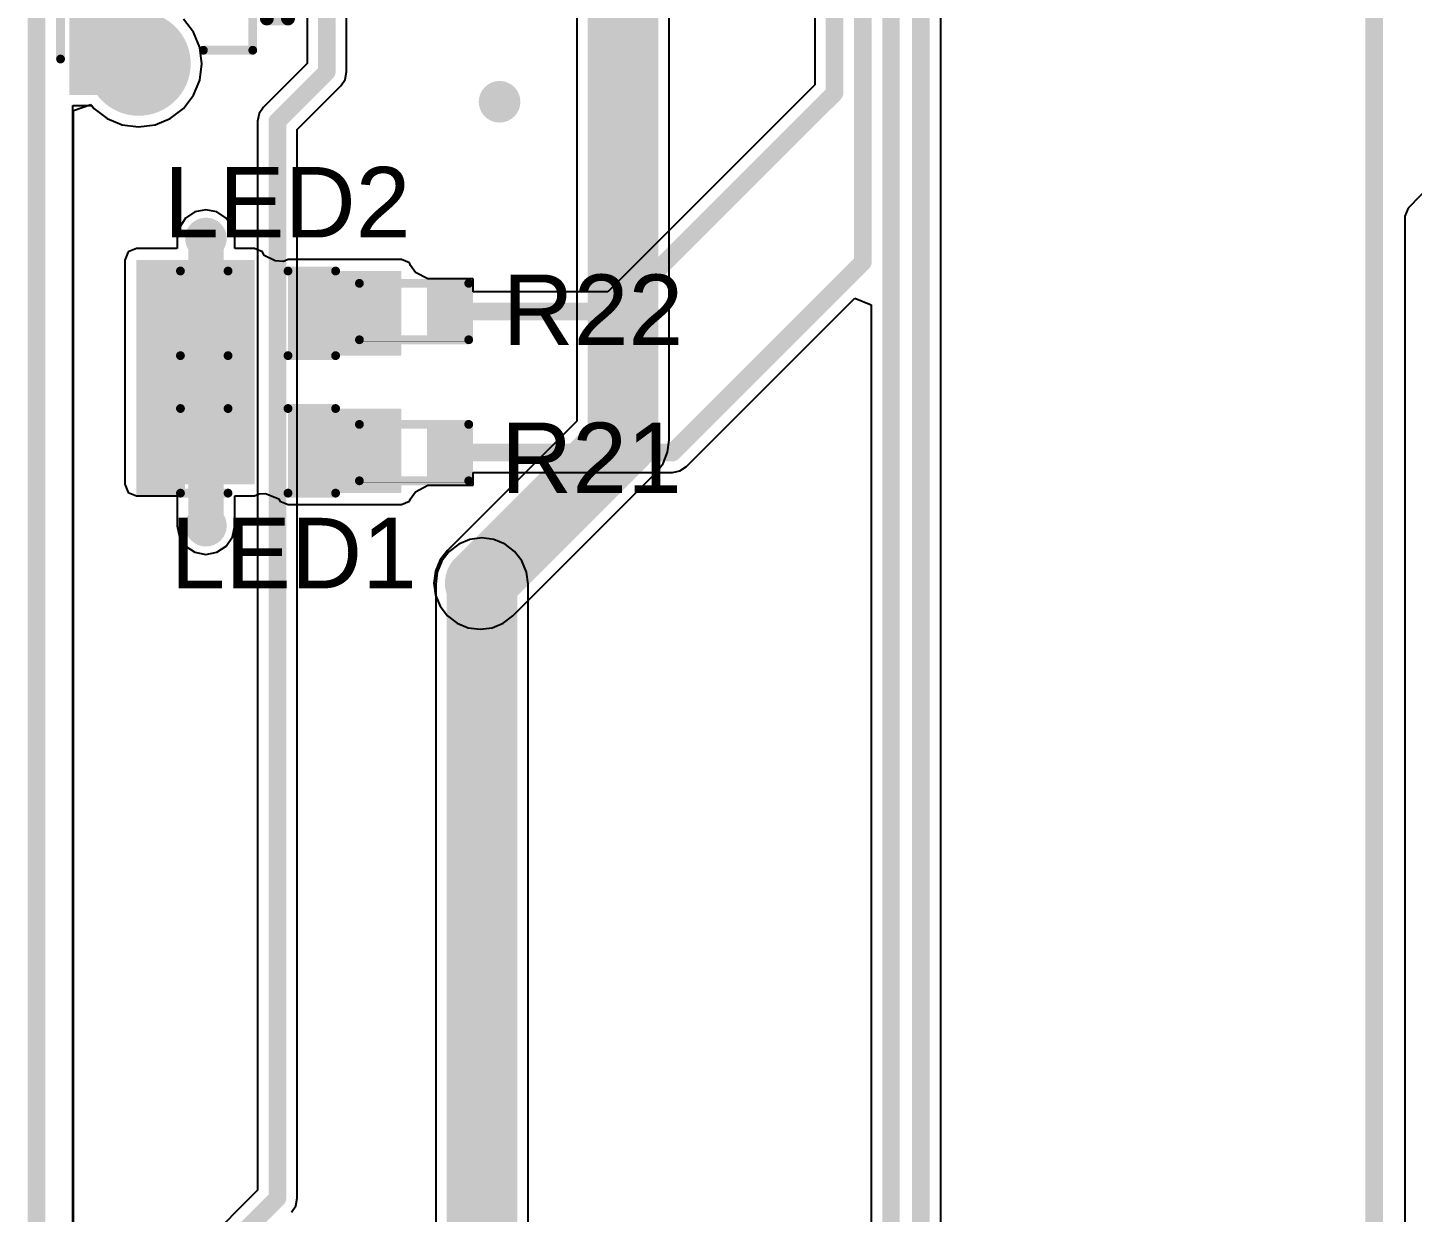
# Model space of a CAD drawing. Header units: millimetres. Extents: x -0.15 to 3.79, y -0.54 to 3.26.
# Drawn here: x -0.153 to 0.633, y 0.14 to 0.812 of the extents above; entities that cross this region are included whole.
import ezdxf

# ---------------------------------------------------------------- set-up
doc = ezdxf.new("R2010")
doc.units = ezdxf.units.MM
doc.header["$MEASUREMENT"] = 0
for name, color, linetype in [('BottomLayer', 5, 'Continuous'), ('BottomSolder', 6, 'Continuous'), ('Mechanical1', 6, 'Continuous'), ('Mechanical2', 216, 'Continuous'), ('MultiLayer', 9, 'Continuous'), ('PadHoleLayer', 156, 'Continuous'), ('TopLayer', 1, 'Continuous'), ('TopOverlay', 2, 'Continuous'), ('TopPaste', 8, 'Continuous'), ('TopSolder', 216, 'Continuous'), ('ViaHoleLayer', 16, 'Continuous')]:
    doc.layers.add(name, color=color, linetype=linetype)
doc.styles.add('Arial', font='', dxfattribs={"height": 0.2})
doc.styles.get('Arial').set_extended_font_data('Arial')

# ---------------------------------------------------------------- blocks, each defined once
blk = doc.blocks.new('LED_0603_33')
at = {"layer": 'TopLayer'}
for points in [[(-0.03937, 0.01969), (-0.01969, 0.01969), (-0.01969, -0.01969), (-0.03937, -0.01969)], [(0.01969, 0.01969), (0.03937, 0.01969), (0.03937, -0.01969), (0.01969, -0.01969)]]:
    blk.add_hatch(color=1, dxfattribs=at).paths.add_polyline_path(points)
at = {"layer": 'TopOverlay'}
blk.add_hatch(color=2, dxfattribs=at).paths.add_polyline_path([(0.044, -0.026), (0.069, -0.026), (0.069, 0.026), (0.044, 0.026)])
at = {"layer": 'TopPaste'}
for points in [[(-0.03937, 0.01969), (-0.01969, 0.01969), (-0.01969, -0.01969), (-0.03937, -0.01969)], [(0.01969, 0.01969), (0.03937, 0.01969), (0.03937, -0.01969), (0.01969, -0.01969)]]:
    blk.add_hatch(color=8, dxfattribs=at).paths.add_polyline_path(points)
at = {"layer": 'TopSolder'}
for points in [[(-0.03937, 0.01969), (-0.01969, 0.01969), (-0.01969, -0.01969), (-0.03937, -0.01969)], [(0.01969, 0.01969), (0.03937, 0.01969), (0.03937, -0.01969), (0.01969, -0.01969)]]:
    blk.add_hatch(color=216, dxfattribs=at).paths.add_polyline_path(points)
at = {"layer": 'TopOverlay', "const_width": 0.005}
for points in [[(-0.017, 0.024), (-0.044, 0.024)], [(-0.044, 0.024), (-0.044, -0.024)], [(0.044, 0.024), (0.017, 0.024)], [(0.044, 0.024), (0.044, -0.024)], [(-0.017, -0.024), (-0.044, -0.024)], [(0.044, -0.024), (0.017, -0.024)]]:
    blk.add_lwpolyline(points, dxfattribs=at)
at = {"layer": 'TopOverlay', "const_width": 0.0025}
for points in [[(-0.04525, 0.024, 1), (-0.04275, 0.024, 1)], [(-0.04525, 0.024, 1), (-0.04275, 0.024, 1)], [(-0.01825, 0.024, 1), (-0.01575, 0.024, 1)], [(0.01575, 0.024, 1), (0.01825, 0.024, 1)], [(0.04275, 0.024, 1), (0.04525, 0.024, 1)], [(0.04275, 0.024, 1), (0.04525, 0.024, 1)], [(-0.04525, -0.024, 1), (-0.04275, -0.024, 1)], [(-0.04525, -0.024, 1), (-0.04275, -0.024, 1)], [(-0.01825, -0.024, 1), (-0.01575, -0.024, 1)], [(0.01575, -0.024, 1), (0.01825, -0.024, 1)], [(0.04275, -0.024, 1), (0.04525, -0.024, 1)], [(0.04275, -0.024, 1), (0.04525, -0.024, 1)]]:
    blk.add_lwpolyline(points, format="xyb", close=True, dxfattribs=at)
blk = doc.blocks.new('LED_0603_34')
at = {"layer": 'TopLayer'}
for points in [[(-0.03937, 0.01969), (-0.01969, 0.01969), (-0.01969, -0.01969), (-0.03937, -0.01969)], [(0.01969, 0.01969), (0.03937, 0.01969), (0.03937, -0.01969), (0.01969, -0.01969)]]:
    blk.add_hatch(color=1, dxfattribs=at).paths.add_polyline_path(points)
at = {"layer": 'TopOverlay'}
blk.add_hatch(color=2, dxfattribs=at).paths.add_polyline_path([(0.044, -0.026), (0.069, -0.026), (0.069, 0.026), (0.044, 0.026)])
at = {"layer": 'TopPaste'}
for points in [[(-0.03937, 0.01969), (-0.01969, 0.01969), (-0.01969, -0.01969), (-0.03937, -0.01969)], [(0.01969, 0.01969), (0.03937, 0.01969), (0.03937, -0.01969), (0.01969, -0.01969)]]:
    blk.add_hatch(color=8, dxfattribs=at).paths.add_polyline_path(points)
at = {"layer": 'TopSolder'}
for points in [[(-0.03937, 0.01969), (-0.01969, 0.01969), (-0.01969, -0.01969), (-0.03937, -0.01969)], [(0.01969, 0.01969), (0.03937, 0.01969), (0.03937, -0.01969), (0.01969, -0.01969)]]:
    blk.add_hatch(color=216, dxfattribs=at).paths.add_polyline_path(points)
at = {"layer": 'TopOverlay', "const_width": 0.005}
for points in [[(-0.017, 0.024), (-0.044, 0.024)], [(-0.044, 0.024), (-0.044, -0.024)], [(0.044, 0.024), (0.017, 0.024)], [(0.044, 0.024), (0.044, -0.024)], [(-0.017, -0.024), (-0.044, -0.024)], [(0.044, -0.024), (0.017, -0.024)]]:
    blk.add_lwpolyline(points, dxfattribs=at)
at = {"layer": 'TopOverlay', "const_width": 0.0025}
for points in [[(-0.04525, 0.024, 1), (-0.04275, 0.024, 1)], [(-0.04525, 0.024, 1), (-0.04275, 0.024, 1)], [(-0.01825, 0.024, 1), (-0.01575, 0.024, 1)], [(0.01575, 0.024, 1), (0.01825, 0.024, 1)], [(0.04275, 0.024, 1), (0.04525, 0.024, 1)], [(0.04275, 0.024, 1), (0.04525, 0.024, 1)], [(-0.04525, -0.024, 1), (-0.04275, -0.024, 1)], [(-0.04525, -0.024, 1), (-0.04275, -0.024, 1)], [(-0.01825, -0.024, 1), (-0.01575, -0.024, 1)], [(0.01575, -0.024, 1), (0.01825, -0.024, 1)], [(0.04275, -0.024, 1), (0.04525, -0.024, 1)], [(0.04275, -0.024, 1), (0.04525, -0.024, 1)]]:
    blk.add_lwpolyline(points, format="xyb", close=True, dxfattribs=at)
blk = doc.blocks.new('YTS_B003_2A_78')
at = {"layer": 'BottomLayer'}
h = blk.add_hatch(color=5, dxfattribs=at)
edge = h.paths.add_edge_path()
edge.add_arc((-0.14764, 0.0187), 0.02953, 0, 360)
h = blk.add_hatch(color=5, dxfattribs=at)
edge = h.paths.add_edge_path()
edge.add_arc((0.14764, 0.0187), 0.02953, 0, 360)
at = {"layer": 'BottomSolder'}
h = blk.add_hatch(color=6, dxfattribs=at)
edge = h.paths.add_edge_path()
edge.add_arc((-0.14764, 0.0187), 0.01575, 0, 360)
h = blk.add_hatch(color=6, dxfattribs=at)
edge = h.paths.add_edge_path()
edge.add_arc((0.14764, 0.0187), 0.01575, 0, 360)
h = blk.add_hatch(color=6, dxfattribs=at)
edge = h.paths.add_edge_path()
edge.add_arc((-0.04528, 0.00689), 0.01772, 0, 360)
h = blk.add_hatch(color=6, dxfattribs=at)
edge = h.paths.add_edge_path()
edge.add_arc((0.04528, 0.00689), 0.01772, 0, 360)
at = {"layer": 'MultiLayer'}
h = blk.add_hatch(color=9, dxfattribs=at)
edge = h.paths.add_edge_path()
edge.add_arc((-0.14764, 0.0187), 0.02953, 0, 360)
h = blk.add_hatch(color=9, dxfattribs=at)
edge = h.paths.add_edge_path()
edge.add_arc((0.14764, 0.0187), 0.02953, 0, 360)
at = {"layer": 'PadHoleLayer'}
h = blk.add_hatch(color=156, dxfattribs=at)
edge = h.paths.add_edge_path()
edge.add_arc((-0.14764, 0.0187), 0.01575, 0, 360)
h = blk.add_hatch(color=156, dxfattribs=at)
edge = h.paths.add_edge_path()
edge.add_arc((0.14764, 0.0187), 0.01575, 0, 360)
h = blk.add_hatch(color=156, dxfattribs=at)
edge = h.paths.add_edge_path()
edge.add_arc((-0.04528, 0.00689), 0.01772, 0, 360)
h = blk.add_hatch(color=156, dxfattribs=at)
edge = h.paths.add_edge_path()
edge.add_arc((0.04528, 0.00689), 0.01772, 0, 360)
at = {"layer": 'TopLayer'}
for points in [[(-0.16535, 0.05807), (-0.1063, 0.05807), (-0.1063, 0.03051), (-0.16535, 0.03051)], [(0.1063, 0.05807), (0.16535, 0.05807), (0.16535, 0.03051), (0.1063, 0.03051)], [(-0.05906, -0.06791), (-0.1063, -0.06791), (-0.1063, -0.02067), (-0.05906, -0.02067)], [(0.05906, -0.02067), (0.1063, -0.02067), (0.1063, -0.06791), (0.05906, -0.06791)]]:
    blk.add_hatch(color=1, dxfattribs=at).paths.add_polyline_path(points)
h = blk.add_hatch(color=1, dxfattribs=at)
edge = h.paths.add_edge_path()
edge.add_arc((-0.14764, 0.0187), 0.02953, 0, 360)
h = blk.add_hatch(color=1, dxfattribs=at)
edge = h.paths.add_edge_path()
edge.add_arc((0.14764, 0.0187), 0.02953, 0, 360)
at = {"layer": 'TopPaste'}
for points in [[(-0.16535, 0.05807), (-0.1063, 0.05807), (-0.1063, 0.03051), (-0.16535, 0.03051)], [(0.1063, 0.05807), (0.16535, 0.05807), (0.16535, 0.03051), (0.1063, 0.03051)], [(-0.05906, -0.06791), (-0.1063, -0.06791), (-0.1063, -0.02067), (-0.05906, -0.02067)], [(0.05906, -0.02067), (0.1063, -0.02067), (0.1063, -0.06791), (0.05906, -0.06791)]]:
    blk.add_hatch(color=8, dxfattribs=at).paths.add_polyline_path(points)
at = {"layer": 'TopSolder'}
for points in [[(-0.16535, 0.05807), (-0.1063, 0.05807), (-0.1063, 0.03051), (-0.16535, 0.03051)], [(0.1063, 0.05807), (0.16535, 0.05807), (0.16535, 0.03051), (0.1063, 0.03051)], [(-0.05906, -0.06791), (-0.1063, -0.06791), (-0.1063, -0.02067), (-0.05906, -0.02067)], [(0.05906, -0.02067), (0.1063, -0.02067), (0.1063, -0.06791), (0.05906, -0.06791)]]:
    blk.add_hatch(color=216, dxfattribs=at).paths.add_polyline_path(points)
h = blk.add_hatch(color=216, dxfattribs=at)
edge = h.paths.add_edge_path()
edge.add_arc((-0.14764, 0.0187), 0.01575, 0, 360)
h = blk.add_hatch(color=216, dxfattribs=at)
edge = h.paths.add_edge_path()
edge.add_arc((0.14764, 0.0187), 0.01575, 0, 360)
h = blk.add_hatch(color=216, dxfattribs=at)
edge = h.paths.add_edge_path()
edge.add_arc((-0.04528, 0.00689), 0.01772, 0, 360)
h = blk.add_hatch(color=216, dxfattribs=at)
edge = h.paths.add_edge_path()
edge.add_arc((0.04528, 0.00689), 0.01772, 0, 360)
at = {"layer": 'TopOverlay'}
for points, const_width in [([(-0.145, 0.063), (0.144, 0.063)], 0.005), ([(-0.14, -0.018), (-0.14, -0.046)], 0.005), ([(0.14, -0.018), (0.14, -0.046)], 0.005), ([(-0.14, -0.046), (-0.113, -0.046)], 0.005), ([(0.113, -0.046), (0.14, -0.046)], 0.005), ([(-0.122, -0.054), (-0.116, -0.06)], 0.00787), ([(-0.122, -0.054), (-0.122, -0.066)], 0.00787), ([(-0.116, -0.06), (-0.122, -0.066)], 0.00787)]:
    blk.add_lwpolyline(points, dxfattribs=dict(at, const_width=const_width))
for points, const_width in [([(-0.14625, 0.063, 1), (-0.14375, 0.063, 1)], 0.0025), ([(0.14275, 0.063, 1), (0.14525, 0.063, 1)], 0.0025), ([(-0.14125, -0.018, 1), (-0.13875, -0.018, 1)], 0.0025), ([(0.13875, -0.018, 1), (0.14125, -0.018, 1)], 0.0025), ([(-0.14125, -0.046, 1), (-0.13875, -0.046, 1)], 0.0025), ([(-0.14125, -0.046, 1), (-0.13875, -0.046, 1)], 0.0025), ([(-0.11425, -0.046, 1), (-0.11175, -0.046, 1)], 0.0025), ([(0.11175, -0.046, 1), (0.11425, -0.046, 1)], 0.0025), ([(0.13875, -0.046, 1), (0.14125, -0.046, 1)], 0.0025), ([(0.13875, -0.046, 1), (0.14125, -0.046, 1)], 0.0025), ([(-0.12397, -0.054, 1), (-0.12003, -0.054, 1)], 0.00394), ([(-0.12397, -0.054, 1), (-0.12003, -0.054, 1)], 0.00394), ([(-0.12397, -0.066, 1), (-0.12003, -0.066, 1)], 0.00394), ([(-0.12397, -0.066, 1), (-0.12003, -0.066, 1)], 0.00394), ([(-0.11797, -0.06, 1), (-0.11403, -0.06, 1)], 0.00394), ([(-0.11797, -0.06, 1), (-0.11403, -0.06, 1)], 0.00394)]:
    blk.add_lwpolyline(points, format="xyb", close=True, dxfattribs=dict(at, const_width=const_width))
blk = doc.blocks.new('R___0402_88')
at = {"layer": 'TopLayer'}
for points in [[(-0.0275, -0.0125), (-0.0275, 0.0125), (-0.0095, 0.0125), (-0.0095, -0.0125)], [(0.0095, -0.0125), (0.0095, 0.0125), (0.0275, 0.0125), (0.0275, -0.0125)]]:
    blk.add_hatch(color=1, dxfattribs=at).paths.add_polyline_path(points)
at = {"layer": 'TopPaste'}
for points in [[(-0.0275, -0.0125), (-0.0275, 0.0125), (-0.0095, 0.0125), (-0.0095, -0.0125)], [(0.0095, -0.0125), (0.0095, 0.0125), (0.0275, 0.0125), (0.0275, -0.0125)]]:
    blk.add_hatch(color=8, dxfattribs=at).paths.add_polyline_path(points)
at = {"layer": 'TopSolder'}
for points in [[(-0.02967, -0.01467), (-0.02967, 0.01467), (-0.00733, 0.01467), (-0.00733, -0.01467)], [(0.00733, -0.01467), (0.00733, 0.01467), (0.02967, 0.01467), (0.02967, -0.01467)]]:
    blk.add_hatch(color=216, dxfattribs=at).paths.add_polyline_path(points)
at = {"layer": 'TopOverlay'}
for points, const_width in [([(-0.031, -0.016), (-0.031, 0.016)], 0.005), ([(-0.031, 0.016), (0.031, 0.016)], 0.005), ([(0.031, -0.016), (0.031, 0.016)], 0.005), ([(-0.031, -0.016), (0.031, -0.016)], 0.005), ([(-0.032, -0.017), (0.032, -0.017)], 0.000127)]:
    blk.add_lwpolyline(points, dxfattribs=dict(at, const_width=const_width))
for points, const_width in [([(-0.03225, 0.016, 1), (-0.02975, 0.016, 1)], 0.0025), ([(-0.03225, 0.016, 1), (-0.02975, 0.016, 1)], 0.0025), ([(0.02975, 0.016, 1), (0.03225, 0.016, 1)], 0.0025), ([(0.02975, 0.016, 1), (0.03225, 0.016, 1)], 0.0025), ([(-0.03225, -0.016, 1), (-0.02975, -0.016, 1)], 0.0025), ([(-0.03225, -0.016, 1), (-0.02975, -0.016, 1)], 0.0025), ([(0.02975, -0.016, 1), (0.03225, -0.016, 1)], 0.0025), ([(0.02975, -0.016, 1), (0.03225, -0.016, 1)], 0.0025), ([(-0.03203, -0.017, 1), (-0.03197, -0.017, 1)], 0.0000635), ([(0.03197, -0.017, 1), (0.03203, -0.017, 1)], 0.0000635)]:
    blk.add_lwpolyline(points, format="xyb", close=True, dxfattribs=dict(at, const_width=const_width))
blk = doc.blocks.new('R___0402_89')
at = {"layer": 'TopLayer'}
for points in [[(-0.0275, -0.0125), (-0.0275, 0.0125), (-0.0095, 0.0125), (-0.0095, -0.0125)], [(0.0095, -0.0125), (0.0095, 0.0125), (0.0275, 0.0125), (0.0275, -0.0125)]]:
    blk.add_hatch(color=1, dxfattribs=at).paths.add_polyline_path(points)
at = {"layer": 'TopPaste'}
for points in [[(-0.0275, -0.0125), (-0.0275, 0.0125), (-0.0095, 0.0125), (-0.0095, -0.0125)], [(0.0095, -0.0125), (0.0095, 0.0125), (0.0275, 0.0125), (0.0275, -0.0125)]]:
    blk.add_hatch(color=8, dxfattribs=at).paths.add_polyline_path(points)
at = {"layer": 'TopSolder'}
for points in [[(-0.02967, -0.01467), (-0.02967, 0.01467), (-0.00733, 0.01467), (-0.00733, -0.01467)], [(0.00733, -0.01467), (0.00733, 0.01467), (0.02967, 0.01467), (0.02967, -0.01467)]]:
    blk.add_hatch(color=216, dxfattribs=at).paths.add_polyline_path(points)
at = {"layer": 'TopOverlay'}
for points, const_width in [([(-0.031, -0.016), (-0.031, 0.016)], 0.005), ([(-0.031, 0.016), (0.031, 0.016)], 0.005), ([(0.031, -0.016), (0.031, 0.016)], 0.005), ([(-0.031, -0.016), (0.031, -0.016)], 0.005), ([(-0.032, -0.017), (0.032, -0.017)], 0.000127)]:
    blk.add_lwpolyline(points, dxfattribs=dict(at, const_width=const_width))
for points, const_width in [([(-0.03225, 0.016, 1), (-0.02975, 0.016, 1)], 0.0025), ([(-0.03225, 0.016, 1), (-0.02975, 0.016, 1)], 0.0025), ([(0.02975, 0.016, 1), (0.03225, 0.016, 1)], 0.0025), ([(0.02975, 0.016, 1), (0.03225, 0.016, 1)], 0.0025), ([(-0.03225, -0.016, 1), (-0.02975, -0.016, 1)], 0.0025), ([(-0.03225, -0.016, 1), (-0.02975, -0.016, 1)], 0.0025), ([(0.02975, -0.016, 1), (0.03225, -0.016, 1)], 0.0025), ([(0.02975, -0.016, 1), (0.03225, -0.016, 1)], 0.0025), ([(-0.03203, -0.017, 1), (-0.03197, -0.017, 1)], 0.0000635), ([(0.03197, -0.017, 1), (0.03203, -0.017, 1)], 0.0000635)]:
    blk.add_lwpolyline(points, format="xyb", close=True, dxfattribs=dict(at, const_width=const_width))

msp = doc.modelspace()

# ---------------------------------------------------------------- hatches: boundary and pattern name
at = {"layer": 'BottomLayer'}
h = msp.add_hatch(color=5, dxfattribs=at)
edge = h.paths.add_edge_path()
edge.add_arc((0.115, 0.77), 0.01181, 0, 360)
h = msp.add_hatch(color=5, dxfattribs=at)
edge = h.paths.add_edge_path()
edge.add_arc((-0.05153, 0.69247), 0.01181, 0, 360)
h = msp.add_hatch(color=5, dxfattribs=at)
edge = h.paths.add_edge_path()
edge.add_arc((-0.05153, 0.52953), 0.01181, 0, 360)
h = msp.add_hatch(color=5, dxfattribs=at)
edge = h.paths.add_edge_path()
edge.add_arc((0.104, 0.497), 0.01575, 0, 360)
at = {"layer": 'BottomSolder'}
h = msp.add_hatch(color=6, dxfattribs=at)
edge = h.paths.add_edge_path()
edge.add_arc((0.115, 0.77), 0.00591, 0, 360)
h = msp.add_hatch(color=6, dxfattribs=at)
edge = h.paths.add_edge_path()
edge.add_arc((-0.05153, 0.69247), 0.00591, 0, 360)
h = msp.add_hatch(color=6, dxfattribs=at)
edge = h.paths.add_edge_path()
edge.add_arc((-0.05153, 0.52953), 0.00591, 0, 360)
h = msp.add_hatch(color=6, dxfattribs=at)
edge = h.paths.add_edge_path()
edge.add_arc((0.104, 0.497), 0.00787, 0, 360)
at = {"layer": 'TopLayer'}
h = msp.add_hatch(color=1, dxfattribs=at)
edge = h.paths.add_edge_path()
edge.add_arc((0.115, 0.77), 0.01181, 0, 360)
h = msp.add_hatch(color=1, dxfattribs=at)
edge = h.paths.add_edge_path()
edge.add_arc((-0.05153, 0.69247), 0.01181, 0, 360)
for points in [[(-0.091, 0.68024), (-0.091, 0.553), (-0.024, 0.553), (-0.024, 0.68024)], [(-0.005, 0.626), (0.0593, 0.626), (0.0593, 0.674), (-0.005, 0.674)], [(-0.005, 0.548), (0.0593, 0.548), (0.0593, 0.596), (-0.005, 0.596)]]:
    msp.add_hatch(color=1, dxfattribs=at).paths.add_polyline_path(points)
h = msp.add_hatch(color=1, dxfattribs=at)
edge = h.paths.add_edge_path()
edge.add_arc((-0.05153, 0.52953), 0.01181, 0, 360)
h = msp.add_hatch(color=1, dxfattribs=at)
edge = h.paths.add_edge_path()
edge.add_arc((0.104, 0.497), 0.01575, 0, 360)
at = {"layer": 'TopSolder'}
h = msp.add_hatch(color=216, dxfattribs=at)
edge = h.paths.add_edge_path()
edge.add_arc((0.115, 0.77), 0.00591, 0, 360)
h = msp.add_hatch(color=216, dxfattribs=at)
edge = h.paths.add_edge_path()
edge.add_arc((-0.05153, 0.69247), 0.00591, 0, 360)
h = msp.add_hatch(color=216, dxfattribs=at)
edge = h.paths.add_edge_path()
edge.add_arc((-0.05153, 0.52953), 0.00591, 0, 360)
h = msp.add_hatch(color=216, dxfattribs=at)
edge = h.paths.add_edge_path()
edge.add_arc((0.104, 0.497), 0.00787, 0, 360)
at = {"layer": 'ViaHoleLayer'}
h = msp.add_hatch(color=16, dxfattribs=at)
edge = h.paths.add_edge_path()
edge.add_arc((0.115, 0.77), 0.00591, 0, 360)
h = msp.add_hatch(color=16, dxfattribs=at)
edge = h.paths.add_edge_path()
edge.add_arc((-0.05153, 0.69247), 0.00591, 0, 360)
h = msp.add_hatch(color=16, dxfattribs=at)
edge = h.paths.add_edge_path()
edge.add_arc((-0.05153, 0.52953), 0.00591, 0, 360)
h = msp.add_hatch(color=16, dxfattribs=at)
edge = h.paths.add_edge_path()
edge.add_arc((0.104, 0.497), 0.00787, 0, 360)

# ---------------------------------------------------------------- linework, layer by layer
at = {"layer": 'BottomLayer'}
for p, q in [((0.00578, 1.671), (0.00578, 0.79165)), ((0.15878, 0.936), (0.15878, 0.58886)), ((0.21122, 0.578), (0.21122, 0.936)), ((0.7918, 0.87608), (0.63034, 0.70972)), ((0.02822, 0.787), (0.02822, 0.83313)), ((-0.05867, 0.80951), (-0.06436, 0.81693)), ((-0.05509, 0.80087), (-0.05867, 0.80951)), ((-0.05386, 0.79159), (-0.05509, 0.80087)), ((-0.05509, 0.78232), (-0.05386, 0.79159)), ((0.00578, 0.79165), (-0.01893, 0.76693)), ((0.02736, 0.78271), (0.02822, 0.787)), ((0.02822, 0.787), (0.02822, 0.787)), ((-0.05867, 0.77367), (-0.05509, 0.78232)), ((0.00022, 0.75435), (0.02493, 0.77907)), ((0.02493, 0.77907), (0.02736, 0.78271)), ((0.02493, 0.77907), (0.02493, 0.77907)), ((-0.06436, 0.76625), (-0.05867, 0.77367)), ((-0.12675, 0.76509), (-0.11675, 0.76849)), ((-0.12675, -0.40279), (-0.12675, 0.76509)), ((-0.11675, 0.76849), (-0.11504, 0.76625)), ((-0.11504, 0.76625), (-0.10762, 0.76056)), ((-0.07178, 0.76056), (-0.06436, 0.76625)), ((-0.02136, 0.76329), (-0.02222, 0.759)), ((-0.01893, 0.76693), (-0.02136, 0.76329)), ((-0.10762, 0.76056), (-0.09897, 0.75698)), ((-0.09897, 0.75698), (-0.0897, 0.75576)), ((-0.0897, 0.75576), (-0.08042, 0.75698)), ((-0.08042, 0.75698), (-0.07178, 0.76056)), ((-0.02222, 0.759), (-0.02222, 0.759)), ((-0.02222, 0.759), (-0.02222, 0.15265)), ((0.00022, 0.148), (0.00022, 0.75435)), ((0.62943, 0.70745), (0.6285, 0.7052)), ((0.63034, 0.70972), (0.62943, 0.70745)), ((0.6285, 0.7052), (0.6285, -0.47616)), ((0.15878, 0.58886), (0.08546, 0.51554)), ((0.21033, 0.57121), (0.21122, 0.578)), ((0.21122, 0.578), (0.21122, 0.578)), ((0.20771, 0.56489), (0.21033, 0.57121)), ((0.12254, 0.47846), (0.20354, 0.55946)), ((0.20354, 0.55946), (0.20771, 0.56489)), ((0.08546, 0.51554), (0.08129, 0.51011)), ((0.07867, 0.50379), (0.07778, 0.497)), ((0.08129, 0.51011), (0.07867, 0.50379)), ((0.07778, 0.497), (0.07867, 0.49021)), ((0.07867, 0.49021), (0.08129, 0.48389)), ((0.08129, 0.48389), (0.08546, 0.47846)), ((0.08546, 0.47846), (0.09089, 0.47429)), ((0.09089, 0.47429), (0.09721, 0.47167)), ((0.09721, 0.47167), (0.104, 0.47078)), ((0.104, 0.47078), (0.11079, 0.47167)), ((0.11079, 0.47167), (0.11711, 0.47429)), ((0.11711, 0.47429), (0.12254, 0.47846)), ((-0.02222, 0.15265), (-0.07474, 0.10012)), ((-0.00307, 0.14007), (-0.00064, 0.14371)), ((-0.00064, 0.14371), (0.00022, 0.148)), ((0.00022, 0.148), (0.00022, 0.148)), ((-0.00307, 0.14007), (-0.00307, 0.14007))]:
    msp.add_line(p, q, dxfattribs=at)
for points, const_width in [([(0.017, 0.787), (0.017, 1.671)], 0.01), ([(0.185, 0.578), (0.185, 0.936)], 0.04), ([(-0.011, 0.759), (0.017, 0.787)], 0.01), ([(-0.011, 0.148), (-0.011, 0.759)], 0.01), ([(0.104, 0.497), (0.185, 0.578)], 0.04), ([(-0.06681, 0.09219), (-0.011, 0.148)], 0.01)]:
    msp.add_lwpolyline(points, dxfattribs=dict(at, const_width=const_width))
for points, const_width in [([(0.0145, 0.787, 1), (0.0195, 0.787, 1)], 0.005), ([(0.0145, 0.787, 1), (0.0195, 0.787, 1)], 0.005), ([(-0.0135, 0.759, 1), (-0.0085, 0.759, 1)], 0.005), ([(-0.0135, 0.759, 1), (-0.0085, 0.759, 1)], 0.005), ([(0.175, 0.578, 1), (0.195, 0.578, 1)], 0.02), ([(0.175, 0.578, 1), (0.195, 0.578, 1)], 0.02), ([(0.094, 0.497, 1), (0.114, 0.497, 1)], 0.02), ([(-0.0135, 0.148, 1), (-0.0085, 0.148, 1)], 0.005), ([(-0.0135, 0.148, 1), (-0.0085, 0.148, 1)], 0.005)]:
    msp.add_lwpolyline(points, format="xyb", close=True, dxfattribs=dict(at, const_width=const_width))
at = {"layer": 'Mechanical1', "const_width": 0.01}
msp.add_lwpolyline([(0.611, -0.534), (0.611, 1.501)], dxfattribs=at)
msp.add_lwpolyline([(0.611, -0.534), (0.611, 1.501)], dxfattribs=at)
at = {"layer": 'Mechanical2', "const_width": 0.01}
msp.add_lwpolyline([(-0.14764, -0.49213), (-0.14764, 2.97244)], dxfattribs=at)
at = {"layer": 'TopLayer'}
for p, q in [((0.36522, -0.084), (0.36522, 1.02184)), ((0.29378, 0.93186), (0.29378, 0.77965)), ((0.7918, 0.87608), (0.63034, 0.70972)), ((-0.05867, 0.80951), (-0.06436, 0.81693)), ((-0.05509, 0.80087), (-0.05867, 0.80951)), ((-0.05386, 0.79159), (-0.05509, 0.80087)), ((-0.05509, 0.78232), (-0.05386, 0.79159)), ((-0.05867, 0.77367), (-0.05509, 0.78232)), ((0.29378, 0.77965), (0.17635, 0.66222)), ((-0.06436, 0.76625), (-0.05867, 0.77367)), ((-0.127, -0.40314), (-0.127, 0.76787)), ((-0.127, 0.76787), (-0.11628, 0.76787)), ((-0.11628, 0.76787), (-0.11504, 0.76625)), ((-0.11504, 0.76625), (-0.10762, 0.76056)), ((-0.07178, 0.76056), (-0.06436, 0.76625)), ((-0.10762, 0.76056), (-0.09897, 0.75698)), ((-0.09897, 0.75698), (-0.0897, 0.75576)), ((-0.0897, 0.75576), (-0.08042, 0.75698)), ((-0.08042, 0.75698), (-0.07178, 0.76056)), ((-0.05777, 0.70754), (-0.06306, 0.70401)), ((-0.05153, 0.70879), (-0.05777, 0.70754)), ((-0.04528, 0.70754), (-0.05153, 0.70879)), ((-0.03999, 0.70401), (-0.04528, 0.70754)), ((0.62943, 0.70745), (0.6285, 0.7052)), ((0.63034, 0.70972), (0.62943, 0.70745)), ((-0.06306, 0.70401), (-0.0666, 0.69872)), ((-0.03646, 0.69872), (-0.03999, 0.70401)), ((0.6285, 0.7052), (0.6285, -0.513)), ((-0.0666, 0.69872), (-0.06784, 0.69247)), ((-0.06784, 0.69247), (-0.06784, 0.68673)), ((-0.03521, 0.69247), (-0.03646, 0.69872)), ((-0.03521, 0.68673), (-0.03521, 0.69247)), ((-0.09559, 0.68483), (-0.09749, 0.68024)), ((-0.091, 0.68673), (-0.09559, 0.68483)), ((-0.06784, 0.68673), (-0.091, 0.68673)), ((-0.024, 0.68673), (-0.03521, 0.68673)), ((-0.01941, 0.68483), (-0.024, 0.68673)), ((-0.01853, 0.68272), (-0.01941, 0.68483)), ((-0.09749, 0.68024), (-0.09749, 0.553)), ((-0.01227, 0.67983), (-0.01853, 0.68272)), ((-0.00751, 0.67946), (-0.01227, 0.67983)), ((-0.005, 0.68049), (-0.00751, 0.67946)), ((0.0593, 0.68049), (-0.005, 0.68049)), ((0.06389, 0.67859), (0.0593, 0.68049)), ((0.06447, 0.67721), (0.06389, 0.67859)), ((0.06736, 0.67318), (0.06447, 0.67721)), ((0.07436, 0.6695), (0.06736, 0.67318)), ((0.1, 0.6695), (0.07436, 0.6695)), ((0.1, 0.66222), (0.1, 0.6695)), ((0.17635, 0.66222), (0.1, 0.66222)), ((0.22093, 0.56307), (0.31655, 0.65868)), ((0.31655, 0.65868), (0.32578, 0.65486)), ((0.32578, 0.65486), (0.32578, -0.084)), ((0.1, 0.5525), (0.1, 0.55978)), ((0.1, 0.55978), (0.213, 0.55978)), ((0.213, 0.55978), (0.21729, 0.56064)), ((0.213, 0.55978), (0.213, 0.55978)), ((0.21729, 0.56064), (0.22093, 0.56307)), ((-0.09749, 0.553), (-0.09559, 0.54841)), ((0.06736, 0.54882), (0.07436, 0.5525)), ((0.07436, 0.5525), (0.1, 0.5525)), ((-0.09559, 0.54841), (-0.091, 0.54651)), ((-0.091, 0.54651), (-0.06784, 0.54651)), ((-0.06784, 0.54651), (-0.06784, 0.52953)), ((-0.03521, 0.52953), (-0.03521, 0.54651)), ((-0.03521, 0.54651), (-0.024, 0.54651)), ((-0.024, 0.54651), (-0.02133, 0.54761)), ((-0.02133, 0.54761), (-0.01777, 0.54775)), ((-0.01777, 0.54775), (-0.01012, 0.54469)), ((-0.01012, 0.54469), (-0.00959, 0.54341)), ((-0.00959, 0.54341), (-0.005, 0.54151)), ((0.0593, 0.54151), (0.06389, 0.54341)), ((0.06389, 0.54341), (0.06447, 0.54479)), ((0.06447, 0.54479), (0.06736, 0.54882)), ((-0.005, 0.54151), (0.0593, 0.54151)), ((-0.06784, 0.52953), (-0.0666, 0.52328)), ((-0.03646, 0.52328), (-0.03521, 0.52953)), ((-0.0666, 0.52328), (-0.06306, 0.51799)), ((-0.03999, 0.51799), (-0.03646, 0.52328)), ((0.09189, 0.51914), (0.08646, 0.51497)), ((0.09821, 0.52176), (0.09189, 0.51914)), ((0.105, 0.52265), (0.09821, 0.52176)), ((0.11179, 0.52176), (0.105, 0.52265)), ((0.11811, 0.51914), (0.11179, 0.52176)), ((0.12354, 0.51497), (0.11811, 0.51914)), ((-0.06306, 0.51799), (-0.05777, 0.51446)), ((-0.05777, 0.51446), (-0.05153, 0.51321)), ((-0.05153, 0.51321), (-0.04528, 0.51446)), ((-0.04528, 0.51446), (-0.03999, 0.51799)), ((0.08646, 0.51497), (0.08229, 0.50954)), ((0.12771, 0.50954), (0.12354, 0.51497)), ((0.07967, 0.50322), (0.07878, 0.49643)), ((0.08229, 0.50954), (0.07967, 0.50322)), ((0.13033, 0.50322), (0.12771, 0.50954)), ((0.13122, 0.49643), (0.13033, 0.50322)), ((0.07878, 0.49643), (0.07878, -0.39702)), ((0.13122, -0.28571), (0.13122, 0.49643))]:
    msp.add_line(p, q, dxfattribs=at)
for points, const_width in [([(0.305, 0.775), (0.305, 1.04537)], 0.01), ([(0.321, 0.679), (0.321, 1.03875)], 0.01), ([(0.337, -0.288), (0.337, 1.03212)], 0.01), ([(0.354, -0.278), (0.354, 1.02649)], 0.01), ([(0.181, 0.651), (0.305, 0.775)], 0.01), ([(-0.05153, 0.65), (-0.05153, 0.69247)], 0.02), ([(0.213, 0.571), (0.321, 0.679)], 0.01), ([(0.085, 0.651), (0.181, 0.651)], 0.01), ([(-0.05153, 0.52953), (-0.05153, 0.572)], 0.02), ([(0.085, 0.571), (0.213, 0.571)], 0.01), ([(0.105, -0.413), (0.105, 0.49643)], 0.04), ([(0.104, 0.497), (0.10443, 0.497)], 0.022), ([(0.10443, 0.497), (0.105, 0.49643)], 0.022)]:
    msp.add_lwpolyline(points, dxfattribs=dict(at, const_width=const_width))
for points, const_width in [([(0.3025, 0.775, 1), (0.3075, 0.775, 1)], 0.005), ([(0.3025, 0.775, 1), (0.3075, 0.775, 1)], 0.005), ([(-0.05653, 0.69247, 1), (-0.04653, 0.69247, 1)], 0.01), ([(0.3185, 0.679, 1), (0.3235, 0.679, 1)], 0.005), ([(0.3185, 0.679, 1), (0.3235, 0.679, 1)], 0.005), ([(-0.05653, 0.65, 1), (-0.04653, 0.65, 1)], 0.01), ([(0.0825, 0.651, 1), (0.0875, 0.651, 1)], 0.005), ([(0.1785, 0.651, 1), (0.1835, 0.651, 1)], 0.005), ([(0.1785, 0.651, 1), (0.1835, 0.651, 1)], 0.005), ([(-0.05653, 0.572, 1), (-0.04653, 0.572, 1)], 0.01), ([(0.0825, 0.571, 1), (0.0875, 0.571, 1)], 0.005), ([(0.2105, 0.571, 1), (0.2155, 0.571, 1)], 0.005), ([(0.2105, 0.571, 1), (0.2155, 0.571, 1)], 0.005), ([(-0.05653, 0.52953, 1), (-0.04653, 0.52953, 1)], 0.01), ([(0.095, 0.49643, 1), (0.115, 0.49643, 1)], 0.02), ([(0.0985, 0.497, 1), (0.1095, 0.497, 1)], 0.011), ([(0.09893, 0.497, 1), (0.10993, 0.497, 1)], 0.011), ([(0.09893, 0.497, 1), (0.10993, 0.497, 1)], 0.011), ([(0.0995, 0.49643, 1), (0.1105, 0.49643, 1)], 0.011)]:
    msp.add_lwpolyline(points, format="xyb", close=True, dxfattribs=dict(at, const_width=const_width))

# ---------------------------------------------------------------- block references
for name, p, rotation in [('YTS_B003_2A_78', (-0.071, 0.93923), 90), ('LED_0603_33', (-0.022, 0.65), 180), ('LED_0603_34', (-0.022, 0.572), 180)]:
    msp.add_blockref(name, p, dxfattribs=dict(rotation=rotation))
for name, p in [('R___0402_88', (0.0665, 0.651)), ('R___0402_89', (0.0665, 0.571))]:
    msp.add_blockref(name, p)

# ---------------------------------------------------------------- texts
at = {"layer": 'TopOverlay', "style": 'Arial'}
for s, p in [('LED2', (-0.07531, 0.69301)), ('R22', (0.11668, 0.63201)), ('R21', (0.11585, 0.54801)), ('LED1', (-0.07165, 0.49401))]:
    msp.add_text(s, height=0.04, dxfattribs=at).set_placement(p)

doc.saveas('drawing.dxf')
